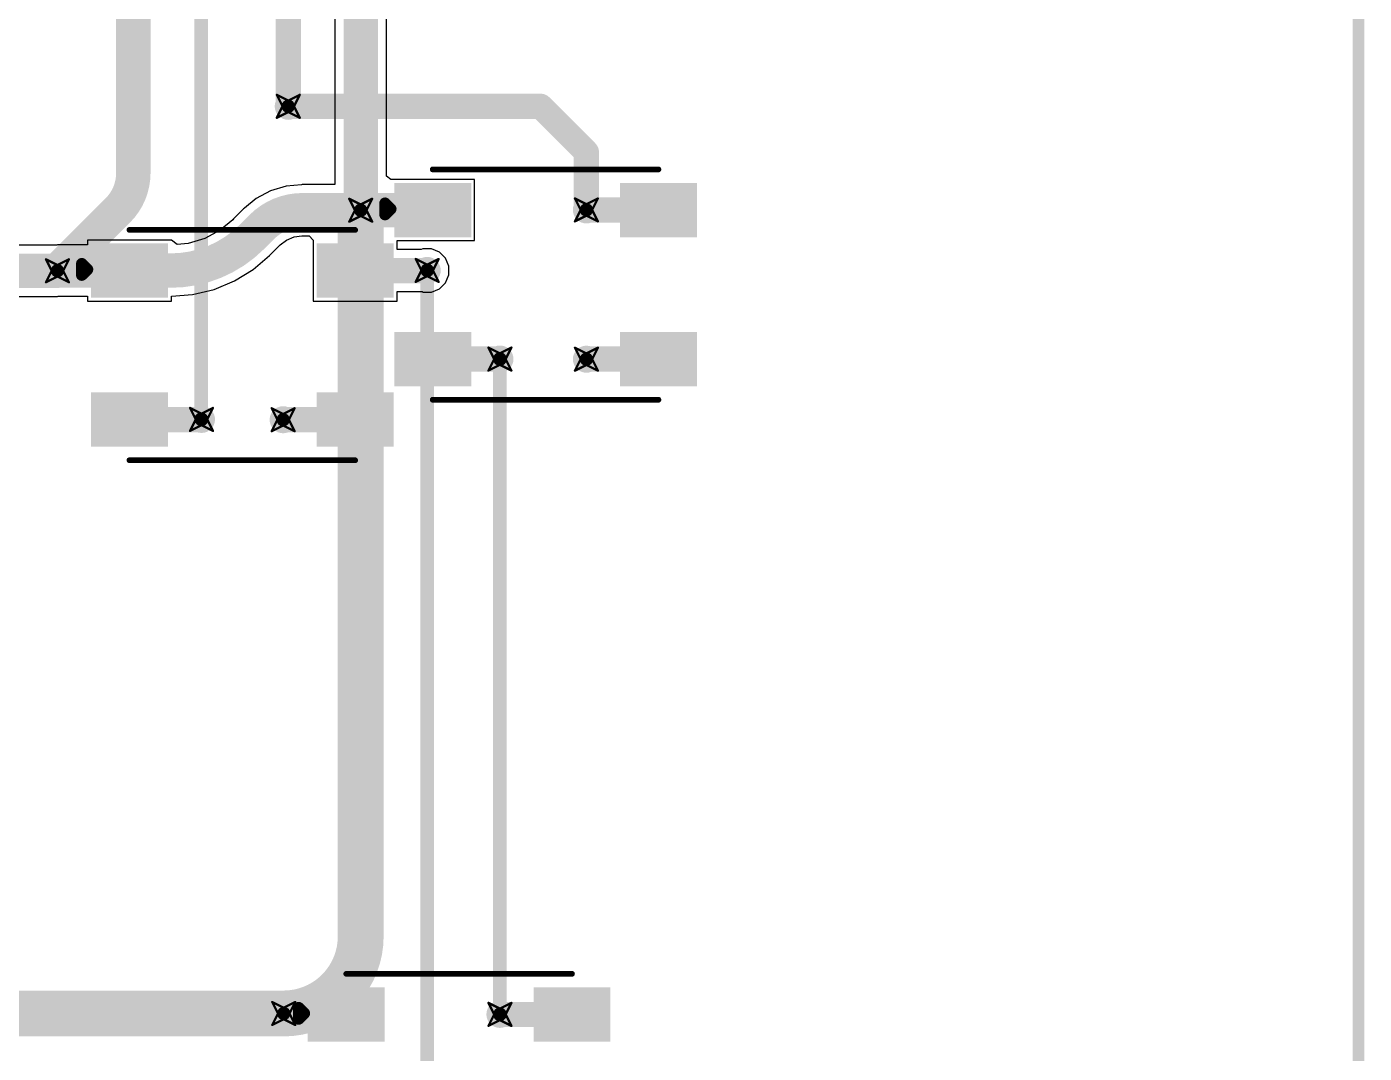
# Model space of a CAD drawing. Header units: inches. Extents: x -11 to 1110, y -7 to 455.
# Drawn here: x 674.5 to 704.13, y 78.85 to 101.59 of the extents above; entities that cross this region are included whole.
import ezdxf

# ---------------------------------------------------------------- set-up
doc = ezdxf.new("R2010")
doc.units = ezdxf.units.IN
for name, color, linetype in [('Board_outline', 216, 'Continuous'), ('Bottom Layer', 5, 'Continuous'), ('Drill Drawing', 1, 'Continuous'), ('Top Layer', 1, 'Continuous'), ('Top Overlay', 2, 'Continuous'), ('Top Paste', 8, 'Continuous'), ('Top Solder', 216, 'Continuous'), ('Via Holes', 16, 'Continuous')]:
    doc.layers.add(name, color=color, linetype=linetype)

# ---------------------------------------------------------------- blocks, each defined once
blk = doc.blocks.new('WS2812B_B_W_3')
at = {"layer": 'Top Layer'}
for points in [[(-3.25, 2.15), (-1.75, 2.15), (-1.75, 1.15), (-3.25, 1.15)], [(3.25, 1.15), (1.75, 1.15), (1.75, 2.15), (3.25, 2.15)], [(-3.25, -1.15), (-1.75, -1.15), (-1.75, -2.15), (-3.25, -2.15)], [(1.75, -1.15), (3.25, -1.15), (3.25, -2.15), (1.75, -2.15)]]:
    blk.add_hatch(color=1, dxfattribs=at).paths.add_polyline_path(points)
at = {"layer": 'Top Paste'}
for points in [[(-3.25, 2.15), (-1.75, 2.15), (-1.75, 1.15), (-3.25, 1.15)], [(3.25, 1.15), (1.75, 1.15), (1.75, 2.15), (3.25, 2.15)], [(-3.25, -1.15), (-1.75, -1.15), (-1.75, -2.15), (-3.25, -2.15)], [(1.75, -1.15), (3.25, -1.15), (3.25, -2.15), (1.75, -2.15)]]:
    blk.add_hatch(color=8, dxfattribs=at).paths.add_polyline_path(points)
at = {"layer": 'Top Solder'}
for points in [[(-3.352, 2.252), (-1.648, 2.252), (-1.648, 1.048), (-3.352, 1.048)], [(3.352, 1.048), (1.648, 1.048), (1.648, 2.252), (3.352, 2.252)], [(-3.352, -1.048), (-1.648, -1.048), (-1.648, -2.252), (-3.352, -2.252)], [(1.648, -1.048), (3.352, -1.048), (3.352, -2.252), (1.648, -2.252)]]:
    blk.add_hatch(color=216, dxfattribs=at).paths.add_polyline_path(points)
at = {"layer": 'Top Overlay'}
for points in [[(-2.5, 2.551, 0.127, 0.127, 0), (2.5, 2.551, 0.127, 0.127, 0)], [(-3.556, 1.549, 0.254, 0.254, 0), (-3.556, 1.803, 0.254, 0.254, 0)], [(-3.556, 1.803, 0.254, 0.254, 0), (-3.429, 1.676, 0.254, 0.254, 0)], [(-3.556, 1.549, 0.254, 0.254, 0), (-3.429, 1.676, 0.254, 0.254, 0)], [(-2.5, -2.551, 0.127, 0.127, 0), (2.5, -2.551, 0.127, 0.127, 0)]]:
    blk.add_lwpolyline(points, format="xyseb", dxfattribs=at)
for points in [[(-2.532, 2.551, 0.0635, 0.0635, 1), (-2.468, 2.551, 0.0635, 0.0635, 1)], [(2.468, 2.551, 0.0635, 0.0635, 1), (2.532, 2.551, 0.0635, 0.0635, 1)], [(-3.619, 1.803, 0.127, 0.127, 1), (-3.493, 1.803, 0.127, 0.127, 1)], [(-3.619, 1.803, 0.127, 0.127, 1), (-3.493, 1.803, 0.127, 0.127, 1)], [(-3.493, 1.676, 0.127, 0.127, 1), (-3.365, 1.676, 0.127, 0.127, 1)], [(-3.493, 1.676, 0.127, 0.127, 1), (-3.365, 1.676, 0.127, 0.127, 1)], [(-3.619, 1.549, 0.127, 0.127, 1), (-3.493, 1.549, 0.127, 0.127, 1)], [(-3.619, 1.549, 0.127, 0.127, 1), (-3.493, 1.549, 0.127, 0.127, 1)], [(-2.532, -2.551, 0.0635, 0.0635, 1), (-2.468, -2.551, 0.0635, 0.0635, 1)], [(2.468, -2.551, 0.0635, 0.0635, 1), (2.532, -2.551, 0.0635, 0.0635, 1)]]:
    blk.add_lwpolyline(points, format="xyseb", close=True, dxfattribs=at)
blk = doc.blocks.new('WS2812B_B_W_96')
at = {"layer": 'Top Layer'}
for points in [[(-3.25, 2.15), (-1.75, 2.15), (-1.75, 1.15), (-3.25, 1.15)], [(3.25, 1.15), (1.75, 1.15), (1.75, 2.15), (3.25, 2.15)], [(-3.25, -1.15), (-1.75, -1.15), (-1.75, -2.15), (-3.25, -2.15)], [(1.75, -1.15), (3.25, -1.15), (3.25, -2.15), (1.75, -2.15)]]:
    blk.add_hatch(color=1, dxfattribs=at).paths.add_polyline_path(points)
at = {"layer": 'Top Paste'}
for points in [[(-3.25, 2.15), (-1.75, 2.15), (-1.75, 1.15), (-3.25, 1.15)], [(3.25, 1.15), (1.75, 1.15), (1.75, 2.15), (3.25, 2.15)], [(-3.25, -1.15), (-1.75, -1.15), (-1.75, -2.15), (-3.25, -2.15)], [(1.75, -1.15), (3.25, -1.15), (3.25, -2.15), (1.75, -2.15)]]:
    blk.add_hatch(color=8, dxfattribs=at).paths.add_polyline_path(points)
at = {"layer": 'Top Solder'}
for points in [[(-3.352, 2.252), (-1.648, 2.252), (-1.648, 1.048), (-3.352, 1.048)], [(3.352, 1.048), (1.648, 1.048), (1.648, 2.252), (3.352, 2.252)], [(-3.352, -1.048), (-1.648, -1.048), (-1.648, -2.252), (-3.352, -2.252)], [(1.648, -1.048), (3.352, -1.048), (3.352, -2.252), (1.648, -2.252)]]:
    blk.add_hatch(color=216, dxfattribs=at).paths.add_polyline_path(points)
at = {"layer": 'Top Overlay'}
for points in [[(-2.5, 2.551, 0.127, 0.127, 0), (2.5, 2.551, 0.127, 0.127, 0)], [(-3.556, 1.549, 0.254, 0.254, 0), (-3.556, 1.803, 0.254, 0.254, 0)], [(-3.556, 1.803, 0.254, 0.254, 0), (-3.429, 1.676, 0.254, 0.254, 0)], [(-3.556, 1.549, 0.254, 0.254, 0), (-3.429, 1.676, 0.254, 0.254, 0)], [(-2.5, -2.551, 0.127, 0.127, 0), (2.5, -2.551, 0.127, 0.127, 0)]]:
    blk.add_lwpolyline(points, format="xyseb", dxfattribs=at)
for points in [[(-2.532, 2.551, 0.0635, 0.0635, 1), (-2.468, 2.551, 0.0635, 0.0635, 1)], [(2.468, 2.551, 0.0635, 0.0635, 1), (2.532, 2.551, 0.0635, 0.0635, 1)], [(-3.619, 1.803, 0.127, 0.127, 1), (-3.493, 1.803, 0.127, 0.127, 1)], [(-3.619, 1.803, 0.127, 0.127, 1), (-3.493, 1.803, 0.127, 0.127, 1)], [(-3.493, 1.676, 0.127, 0.127, 1), (-3.365, 1.676, 0.127, 0.127, 1)], [(-3.493, 1.676, 0.127, 0.127, 1), (-3.365, 1.676, 0.127, 0.127, 1)], [(-3.619, 1.549, 0.127, 0.127, 1), (-3.493, 1.549, 0.127, 0.127, 1)], [(-3.619, 1.549, 0.127, 0.127, 1), (-3.493, 1.549, 0.127, 0.127, 1)], [(-2.532, -2.551, 0.0635, 0.0635, 1), (-2.468, -2.551, 0.0635, 0.0635, 1)], [(2.468, -2.551, 0.0635, 0.0635, 1), (2.532, -2.551, 0.0635, 0.0635, 1)]]:
    blk.add_lwpolyline(points, format="xyseb", close=True, dxfattribs=at)
blk = doc.blocks.new('WS2812B_B_W_113')
at = {"layer": 'Top Layer'}
for points in [[(-3.25, 2.15), (-1.75, 2.15), (-1.75, 1.15), (-3.25, 1.15)], [(3.25, 1.15), (1.75, 1.15), (1.75, 2.15), (3.25, 2.15)], [(-3.25, -1.15), (-1.75, -1.15), (-1.75, -2.15), (-3.25, -2.15)], [(1.75, -1.15), (3.25, -1.15), (3.25, -2.15), (1.75, -2.15)]]:
    blk.add_hatch(color=1, dxfattribs=at).paths.add_polyline_path(points)
at = {"layer": 'Top Paste'}
for points in [[(-3.25, 2.15), (-1.75, 2.15), (-1.75, 1.15), (-3.25, 1.15)], [(3.25, 1.15), (1.75, 1.15), (1.75, 2.15), (3.25, 2.15)], [(-3.25, -1.15), (-1.75, -1.15), (-1.75, -2.15), (-3.25, -2.15)], [(1.75, -1.15), (3.25, -1.15), (3.25, -2.15), (1.75, -2.15)]]:
    blk.add_hatch(color=8, dxfattribs=at).paths.add_polyline_path(points)
at = {"layer": 'Top Solder'}
for points in [[(-3.352, 2.252), (-1.648, 2.252), (-1.648, 1.048), (-3.352, 1.048)], [(3.352, 1.048), (1.648, 1.048), (1.648, 2.252), (3.352, 2.252)], [(-3.352, -1.048), (-1.648, -1.048), (-1.648, -2.252), (-3.352, -2.252)], [(1.648, -1.048), (3.352, -1.048), (3.352, -2.252), (1.648, -2.252)]]:
    blk.add_hatch(color=216, dxfattribs=at).paths.add_polyline_path(points)
at = {"layer": 'Top Overlay'}
for points in [[(-2.5, 2.551, 0.127, 0.127, 0), (2.5, 2.551, 0.127, 0.127, 0)], [(-3.556, 1.549, 0.254, 0.254, 0), (-3.556, 1.803, 0.254, 0.254, 0)], [(-3.556, 1.803, 0.254, 0.254, 0), (-3.429, 1.676, 0.254, 0.254, 0)], [(-3.556, 1.549, 0.254, 0.254, 0), (-3.429, 1.676, 0.254, 0.254, 0)], [(-2.5, -2.551, 0.127, 0.127, 0), (2.5, -2.551, 0.127, 0.127, 0)]]:
    blk.add_lwpolyline(points, format="xyseb", dxfattribs=at)
for points in [[(-2.532, 2.551, 0.0635, 0.0635, 1), (-2.468, 2.551, 0.0635, 0.0635, 1)], [(2.468, 2.551, 0.0635, 0.0635, 1), (2.532, 2.551, 0.0635, 0.0635, 1)], [(-3.619, 1.803, 0.127, 0.127, 1), (-3.493, 1.803, 0.127, 0.127, 1)], [(-3.619, 1.803, 0.127, 0.127, 1), (-3.493, 1.803, 0.127, 0.127, 1)], [(-3.493, 1.676, 0.127, 0.127, 1), (-3.365, 1.676, 0.127, 0.127, 1)], [(-3.493, 1.676, 0.127, 0.127, 1), (-3.365, 1.676, 0.127, 0.127, 1)], [(-3.619, 1.549, 0.127, 0.127, 1), (-3.493, 1.549, 0.127, 0.127, 1)], [(-3.619, 1.549, 0.127, 0.127, 1), (-3.493, 1.549, 0.127, 0.127, 1)], [(-2.532, -2.551, 0.0635, 0.0635, 1), (-2.468, -2.551, 0.0635, 0.0635, 1)], [(2.468, -2.551, 0.0635, 0.0635, 1), (2.532, -2.551, 0.0635, 0.0635, 1)]]:
    blk.add_lwpolyline(points, format="xyseb", close=True, dxfattribs=at)

msp = doc.modelspace()

# ---------------------------------------------------------------- hatches: boundary and pattern name
at = {"layer": 'Bottom Layer'}
h = msp.add_hatch(color=5, dxfattribs=at)
edge = h.paths.add_edge_path()
edge.add_arc((680.291, 99.829), 0.3, 0, 360)
h = msp.add_hatch(color=5, dxfattribs=at)
edge = h.paths.add_edge_path()
edge.add_arc((681.896, 97.527), 0.3, 0, 360)
h = msp.add_hatch(color=5, dxfattribs=at)
edge = h.paths.add_edge_path()
edge.add_arc((686.896, 97.534), 0.3, 0, 360)
h = msp.add_hatch(color=5, dxfattribs=at)
edge = h.paths.add_edge_path()
edge.add_arc((675.178, 96.186), 0.3, 0, 360)
h = msp.add_hatch(color=5, dxfattribs=at)
edge = h.paths.add_edge_path()
edge.add_arc((683.369, 96.193), 0.3, 0, 360)
h = msp.add_hatch(color=5, dxfattribs=at)
edge = h.paths.add_edge_path()
edge.add_arc((684.98, 94.23), 0.3, 0, 360)
h = msp.add_hatch(color=5, dxfattribs=at)
edge = h.paths.add_edge_path()
edge.add_arc((686.896, 94.227), 0.3, 0, 360)
h = msp.add_hatch(color=5, dxfattribs=at)
edge = h.paths.add_edge_path()
edge.add_arc((678.369, 92.893), 0.3, 0, 360)
h = msp.add_hatch(color=5, dxfattribs=at)
edge = h.paths.add_edge_path()
edge.add_arc((680.178, 92.886), 0.3, 0, 360)
h = msp.add_hatch(color=5, dxfattribs=at)
edge = h.paths.add_edge_path()
edge.add_arc((680.191, 79.734), 0.3, 0, 360)
h = msp.add_hatch(color=5, dxfattribs=at)
edge = h.paths.add_edge_path()
edge.add_arc((684.98, 79.714), 0.3, 0, 360)
at = {"layer": 'Top Layer'}
h = msp.add_hatch(color=1, dxfattribs=at)
edge = h.paths.add_edge_path()
edge.add_arc((680.291, 99.829), 0.3, 0, 360)
h = msp.add_hatch(color=1, dxfattribs=at)
edge = h.paths.add_edge_path()
edge.add_arc((681.896, 97.527), 0.3, 0, 360)
h = msp.add_hatch(color=1, dxfattribs=at)
edge = h.paths.add_edge_path()
edge.add_arc((686.896, 97.534), 0.3, 0, 360)
h = msp.add_hatch(color=1, dxfattribs=at)
edge = h.paths.add_edge_path()
edge.add_arc((675.178, 96.186), 0.3, 0, 360)
h = msp.add_hatch(color=1, dxfattribs=at)
edge = h.paths.add_edge_path()
edge.add_arc((683.369, 96.193), 0.3, 0, 360)
h = msp.add_hatch(color=1, dxfattribs=at)
edge = h.paths.add_edge_path()
edge.add_arc((684.98, 94.23), 0.3, 0, 360)
h = msp.add_hatch(color=1, dxfattribs=at)
edge = h.paths.add_edge_path()
edge.add_arc((686.896, 94.227), 0.3, 0, 360)
h = msp.add_hatch(color=1, dxfattribs=at)
edge = h.paths.add_edge_path()
edge.add_arc((678.369, 92.893), 0.3, 0, 360)
h = msp.add_hatch(color=1, dxfattribs=at)
edge = h.paths.add_edge_path()
edge.add_arc((680.178, 92.886), 0.3, 0, 360)
h = msp.add_hatch(color=1, dxfattribs=at)
edge = h.paths.add_edge_path()
edge.add_arc((680.191, 79.734), 0.3, 0, 360)
h = msp.add_hatch(color=1, dxfattribs=at)
edge = h.paths.add_edge_path()
edge.add_arc((684.98, 79.714), 0.3, 0, 360)
at = {"layer": 'Via Holes'}
h = msp.add_hatch(color=7, dxfattribs=at)
edge = h.paths.add_edge_path()
edge.add_arc((680.291, 99.829), 0.15, 0, 360)
h = msp.add_hatch(color=7, dxfattribs=at)
edge = h.paths.add_edge_path()
edge.add_arc((681.896, 97.527), 0.15, 0, 360)
h = msp.add_hatch(color=7, dxfattribs=at)
edge = h.paths.add_edge_path()
edge.add_arc((686.896, 97.534), 0.15, 0, 360)
h = msp.add_hatch(color=7, dxfattribs=at)
edge = h.paths.add_edge_path()
edge.add_arc((675.178, 96.186), 0.15, 0, 360)
h = msp.add_hatch(color=7, dxfattribs=at)
edge = h.paths.add_edge_path()
edge.add_arc((683.369, 96.193), 0.15, 0, 360)
h = msp.add_hatch(color=7, dxfattribs=at)
edge = h.paths.add_edge_path()
edge.add_arc((684.98, 94.23), 0.15, 0, 360)
h = msp.add_hatch(color=7, dxfattribs=at)
edge = h.paths.add_edge_path()
edge.add_arc((686.896, 94.227), 0.15, 0, 360)
h = msp.add_hatch(color=7, dxfattribs=at)
edge = h.paths.add_edge_path()
edge.add_arc((678.369, 92.893), 0.15, 0, 360)
h = msp.add_hatch(color=7, dxfattribs=at)
edge = h.paths.add_edge_path()
edge.add_arc((680.178, 92.886), 0.15, 0, 360)
h = msp.add_hatch(color=7, dxfattribs=at)
edge = h.paths.add_edge_path()
edge.add_arc((680.191, 79.734), 0.15, 0, 360)
h = msp.add_hatch(color=7, dxfattribs=at)
edge = h.paths.add_edge_path()
edge.add_arc((684.98, 79.714), 0.15, 0, 360)

# ---------------------------------------------------------------- linework, layer by layer
at = {"layer": 'Board_outline'}
msp.add_lwpolyline([(704, 0, 0.254, 0.254, 0), (704, 370, 0.254, 0.254, 0)], format="xyseb", dxfattribs=at)
at = {"layer": 'Bottom Layer'}
for points in [[(678.363, 92.899, 0.305, 0.305, 0), (678.363, 112.458, 0.305, 0.305, 0)], [(676.859, 98.349, 0.762, 0.762, 0), (676.859, 109.209, 0.762, 0.762, 0)], [(680.291, 99.829, 0.559, 0.559, 0), (685.879, 99.829, 0.559, 0.559, 0)], [(685.879, 99.829, 0.559, 0.559, 0), (686.896, 98.812, 0.559, 0.559, 0)], [(686.896, 97.534, 0.559, 0.559, 0), (686.896, 98.812, 0.559, 0.559, 0)], [(676.859, 98.349, 0.762, 0.762, -0.198912), (676.519, 97.527, 0.762, 0.762, 0)], [(675.178, 96.186, 0.762, 0.762, 0), (676.519, 97.527, 0.762, 0.762, 0)], [(681.896, 81.439, 1.016, 1.016, 0), (681.896, 97.527, 1.016, 1.016, 0)], [(683.369, 78.232, 0.305, 0.305, 0), (683.369, 96.193, 0.305, 0.305, 0)], [(684.98, 79.714, 0.305, 0.305, 0), (684.98, 94.23, 0.305, 0.305, 0)], [(678.363, 92.899, 0.305, 0.305, 0), (678.369, 92.893, 0.305, 0.305, 0)], [(681.896, 81.439, 1.016, 1.016, -0.414214), (680.191, 79.734, 1.016, 1.016, 0)], [(614.506, 79.734, 1.016, 1.016, 0), (680.191, 79.734, 1.016, 1.016, 0)]]:
    msp.add_lwpolyline(points, format="xyseb", dxfattribs=at)
for points in [[(680.151, 99.829, 0.279, 0.279, 1), (680.431, 99.829, 0.279, 0.279, 1)], [(685.739, 99.829, 0.279, 0.279, 1), (686.019, 99.829, 0.279, 0.279, 1)], [(685.739, 99.829, 0.279, 0.279, 1), (686.019, 99.829, 0.279, 0.279, 1)], [(686.756, 98.812, 0.279, 0.279, 1), (687.035, 98.812, 0.279, 0.279, 1)], [(686.756, 98.812, 0.279, 0.279, 1), (687.035, 98.812, 0.279, 0.279, 1)], [(676.669, 98.349, 0.381, 0.381, 1), (677.05, 98.349, 0.381, 0.381, 1)], [(676.669, 98.349, 0.381, 0.381, 1), (677.05, 98.349, 0.381, 0.381, 1)], [(676.328, 97.527, 0.381, 0.381, 1), (676.709, 97.527, 0.381, 0.381, 1)], [(676.328, 97.527, 0.381, 0.381, 1), (676.709, 97.527, 0.381, 0.381, 1)], [(681.642, 97.527, 0.508, 0.508, 1), (682.15, 97.527, 0.508, 0.508, 1)], [(686.756, 97.534, 0.279, 0.279, 1), (687.035, 97.534, 0.279, 0.279, 1)], [(674.987, 96.186, 0.381, 0.381, 1), (675.368, 96.186, 0.381, 0.381, 1)], [(683.293, 96.193, 0.152, 0.152, 1), (683.445, 96.193, 0.152, 0.152, 1)], [(684.904, 94.23, 0.152, 0.152, 1), (685.056, 94.23, 0.152, 0.152, 1)], [(678.287, 92.899, 0.152, 0.152, 1), (678.44, 92.899, 0.152, 0.152, 1)], [(678.287, 92.899, 0.152, 0.152, 1), (678.44, 92.899, 0.152, 0.152, 1)], [(678.293, 92.893, 0.152, 0.152, 1), (678.445, 92.893, 0.152, 0.152, 1)], [(681.642, 81.439, 0.508, 0.508, 1), (682.15, 81.439, 0.508, 0.508, 1)], [(681.642, 81.439, 0.508, 0.508, 1), (682.15, 81.439, 0.508, 0.508, 1)], [(679.937, 79.734, 0.508, 0.508, 1), (680.445, 79.734, 0.508, 0.508, 1)], [(679.937, 79.734, 0.508, 0.508, 1), (680.445, 79.734, 0.508, 0.508, 1)], [(684.904, 79.714, 0.152, 0.152, 1), (685.056, 79.714, 0.152, 0.152, 1)]]:
    msp.add_lwpolyline(points, format="xyseb", close=True, dxfattribs=at)
at = {"layer": 'Drill Drawing'}
for points in [[(680.037, 100.083, 0.0508, 0.0508, 0), (680.291, 99.956, 0.0508, 0.0508, 0)], [(680.037, 100.083, 0.0508, 0.0508, 0), (680.164, 99.829, 0.0508, 0.0508, 0)], [(680.037, 99.575, 0.0508, 0.0508, 0), (680.164, 99.829, 0.0508, 0.0508, 0)], [(680.291, 99.956, 0.0508, 0.0508, 0), (680.545, 100.083, 0.0508, 0.0508, 0)], [(680.418, 99.829, 0.0508, 0.0508, 0), (680.545, 100.083, 0.0508, 0.0508, 0)], [(680.418, 99.829, 0.0508, 0.0508, 0), (680.545, 99.575, 0.0508, 0.0508, 0)], [(680.037, 99.575, 0.0508, 0.0508, 0), (680.291, 99.702, 0.0508, 0.0508, 0)], [(680.291, 99.702, 0.0508, 0.0508, 0), (680.545, 99.575, 0.0508, 0.0508, 0)], [(681.642, 97.781, 0.0508, 0.0508, 0), (681.896, 97.654, 0.0508, 0.0508, 0)], [(681.642, 97.781, 0.0508, 0.0508, 0), (681.769, 97.527, 0.0508, 0.0508, 0)], [(681.896, 97.654, 0.0508, 0.0508, 0), (682.15, 97.781, 0.0508, 0.0508, 0)], [(682.023, 97.527, 0.0508, 0.0508, 0), (682.15, 97.781, 0.0508, 0.0508, 0)], [(686.642, 97.788, 0.0508, 0.0508, 0), (686.896, 97.661, 0.0508, 0.0508, 0)], [(686.642, 97.788, 0.0508, 0.0508, 0), (686.769, 97.534, 0.0508, 0.0508, 0)], [(686.896, 97.661, 0.0508, 0.0508, 0), (687.15, 97.788, 0.0508, 0.0508, 0)], [(687.023, 97.534, 0.0508, 0.0508, 0), (687.15, 97.788, 0.0508, 0.0508, 0)], [(681.642, 97.273, 0.0508, 0.0508, 0), (681.769, 97.527, 0.0508, 0.0508, 0)], [(682.023, 97.527, 0.0508, 0.0508, 0), (682.15, 97.273, 0.0508, 0.0508, 0)], [(686.642, 97.28, 0.0508, 0.0508, 0), (686.769, 97.534, 0.0508, 0.0508, 0)], [(687.023, 97.534, 0.0508, 0.0508, 0), (687.15, 97.28, 0.0508, 0.0508, 0)], [(681.642, 97.273, 0.0508, 0.0508, 0), (681.896, 97.4, 0.0508, 0.0508, 0)], [(681.896, 97.4, 0.0508, 0.0508, 0), (682.15, 97.273, 0.0508, 0.0508, 0)], [(686.642, 97.28, 0.0508, 0.0508, 0), (686.896, 97.407, 0.0508, 0.0508, 0)], [(686.896, 97.407, 0.0508, 0.0508, 0), (687.15, 97.28, 0.0508, 0.0508, 0)], [(674.924, 96.44, 0.0508, 0.0508, 0), (675.178, 96.313, 0.0508, 0.0508, 0)], [(674.924, 96.44, 0.0508, 0.0508, 0), (675.051, 96.186, 0.0508, 0.0508, 0)], [(675.178, 96.313, 0.0508, 0.0508, 0), (675.432, 96.44, 0.0508, 0.0508, 0)], [(675.305, 96.186, 0.0508, 0.0508, 0), (675.432, 96.44, 0.0508, 0.0508, 0)], [(683.115, 96.447, 0.0508, 0.0508, 0), (683.369, 96.32, 0.0508, 0.0508, 0)], [(683.115, 96.447, 0.0508, 0.0508, 0), (683.242, 96.193, 0.0508, 0.0508, 0)], [(683.369, 96.32, 0.0508, 0.0508, 0), (683.623, 96.447, 0.0508, 0.0508, 0)], [(683.496, 96.193, 0.0508, 0.0508, 0), (683.623, 96.447, 0.0508, 0.0508, 0)], [(674.924, 95.932, 0.0508, 0.0508, 0), (675.051, 96.186, 0.0508, 0.0508, 0)], [(674.924, 95.932, 0.0508, 0.0508, 0), (675.178, 96.059, 0.0508, 0.0508, 0)], [(675.178, 96.059, 0.0508, 0.0508, 0), (675.432, 95.932, 0.0508, 0.0508, 0)], [(675.305, 96.186, 0.0508, 0.0508, 0), (675.432, 95.932, 0.0508, 0.0508, 0)], [(683.115, 95.939, 0.0508, 0.0508, 0), (683.242, 96.193, 0.0508, 0.0508, 0)], [(683.115, 95.939, 0.0508, 0.0508, 0), (683.369, 96.066, 0.0508, 0.0508, 0)], [(683.369, 96.066, 0.0508, 0.0508, 0), (683.623, 95.939, 0.0508, 0.0508, 0)], [(683.496, 96.193, 0.0508, 0.0508, 0), (683.623, 95.939, 0.0508, 0.0508, 0)], [(684.726, 94.484, 0.0508, 0.0508, 0), (684.98, 94.357, 0.0508, 0.0508, 0)], [(684.726, 94.484, 0.0508, 0.0508, 0), (684.853, 94.23, 0.0508, 0.0508, 0)], [(684.726, 93.976, 0.0508, 0.0508, 0), (684.853, 94.23, 0.0508, 0.0508, 0)], [(684.98, 94.357, 0.0508, 0.0508, 0), (685.234, 94.484, 0.0508, 0.0508, 0)], [(685.107, 94.23, 0.0508, 0.0508, 0), (685.234, 94.484, 0.0508, 0.0508, 0)], [(685.107, 94.23, 0.0508, 0.0508, 0), (685.234, 93.976, 0.0508, 0.0508, 0)], [(686.642, 94.481, 0.0508, 0.0508, 0), (686.896, 94.354, 0.0508, 0.0508, 0)], [(686.642, 94.481, 0.0508, 0.0508, 0), (686.769, 94.227, 0.0508, 0.0508, 0)], [(686.642, 93.973, 0.0508, 0.0508, 0), (686.769, 94.227, 0.0508, 0.0508, 0)], [(686.896, 94.354, 0.0508, 0.0508, 0), (687.15, 94.481, 0.0508, 0.0508, 0)], [(687.023, 94.227, 0.0508, 0.0508, 0), (687.15, 94.481, 0.0508, 0.0508, 0)], [(687.023, 94.227, 0.0508, 0.0508, 0), (687.15, 93.973, 0.0508, 0.0508, 0)], [(684.726, 93.976, 0.0508, 0.0508, 0), (684.98, 94.103, 0.0508, 0.0508, 0)], [(684.98, 94.103, 0.0508, 0.0508, 0), (685.234, 93.976, 0.0508, 0.0508, 0)], [(686.642, 93.973, 0.0508, 0.0508, 0), (686.896, 94.1, 0.0508, 0.0508, 0)], [(686.896, 94.1, 0.0508, 0.0508, 0), (687.15, 93.973, 0.0508, 0.0508, 0)], [(678.115, 93.147, 0.0508, 0.0508, 0), (678.369, 93.02, 0.0508, 0.0508, 0)], [(678.115, 93.147, 0.0508, 0.0508, 0), (678.242, 92.893, 0.0508, 0.0508, 0)], [(678.369, 93.02, 0.0508, 0.0508, 0), (678.623, 93.147, 0.0508, 0.0508, 0)], [(678.496, 92.893, 0.0508, 0.0508, 0), (678.623, 93.147, 0.0508, 0.0508, 0)], [(679.924, 93.14, 0.0508, 0.0508, 0), (680.178, 93.013, 0.0508, 0.0508, 0)], [(679.924, 93.14, 0.0508, 0.0508, 0), (680.051, 92.886, 0.0508, 0.0508, 0)], [(680.178, 93.013, 0.0508, 0.0508, 0), (680.432, 93.14, 0.0508, 0.0508, 0)], [(680.305, 92.886, 0.0508, 0.0508, 0), (680.432, 93.14, 0.0508, 0.0508, 0)], [(678.115, 92.639, 0.0508, 0.0508, 0), (678.242, 92.893, 0.0508, 0.0508, 0)], [(678.115, 92.639, 0.0508, 0.0508, 0), (678.369, 92.766, 0.0508, 0.0508, 0)], [(678.369, 92.766, 0.0508, 0.0508, 0), (678.623, 92.639, 0.0508, 0.0508, 0)], [(678.496, 92.893, 0.0508, 0.0508, 0), (678.623, 92.639, 0.0508, 0.0508, 0)], [(679.924, 92.632, 0.0508, 0.0508, 0), (680.051, 92.886, 0.0508, 0.0508, 0)], [(679.924, 92.632, 0.0508, 0.0508, 0), (680.178, 92.759, 0.0508, 0.0508, 0)], [(680.178, 92.759, 0.0508, 0.0508, 0), (680.432, 92.632, 0.0508, 0.0508, 0)], [(680.305, 92.886, 0.0508, 0.0508, 0), (680.432, 92.632, 0.0508, 0.0508, 0)], [(679.937, 79.988, 0.0508, 0.0508, 0), (680.191, 79.861, 0.0508, 0.0508, 0)], [(679.937, 79.988, 0.0508, 0.0508, 0), (680.064, 79.734, 0.0508, 0.0508, 0)], [(680.191, 79.861, 0.0508, 0.0508, 0), (680.445, 79.988, 0.0508, 0.0508, 0)], [(680.318, 79.734, 0.0508, 0.0508, 0), (680.445, 79.988, 0.0508, 0.0508, 0)], [(679.937, 79.48, 0.0508, 0.0508, 0), (680.064, 79.734, 0.0508, 0.0508, 0)], [(680.318, 79.734, 0.0508, 0.0508, 0), (680.445, 79.48, 0.0508, 0.0508, 0)], [(684.726, 79.968, 0.0508, 0.0508, 0), (684.98, 79.841, 0.0508, 0.0508, 0)], [(684.726, 79.968, 0.0508, 0.0508, 0), (684.853, 79.714, 0.0508, 0.0508, 0)], [(684.726, 79.46, 0.0508, 0.0508, 0), (684.853, 79.714, 0.0508, 0.0508, 0)], [(684.98, 79.841, 0.0508, 0.0508, 0), (685.234, 79.968, 0.0508, 0.0508, 0)], [(685.107, 79.714, 0.0508, 0.0508, 0), (685.234, 79.968, 0.0508, 0.0508, 0)], [(685.107, 79.714, 0.0508, 0.0508, 0), (685.234, 79.46, 0.0508, 0.0508, 0)], [(679.937, 79.48, 0.0508, 0.0508, 0), (680.191, 79.607, 0.0508, 0.0508, 0)], [(680.191, 79.607, 0.0508, 0.0508, 0), (680.445, 79.48, 0.0508, 0.0508, 0)], [(684.726, 79.46, 0.0508, 0.0508, 0), (684.98, 79.587, 0.0508, 0.0508, 0)], [(684.98, 79.587, 0.0508, 0.0508, 0), (685.234, 79.46, 0.0508, 0.0508, 0)]]:
    msp.add_lwpolyline(points, format="xyseb", dxfattribs=at)
for points in [[(680.024, 100.083, 0.0254, 0.0254, 1), (680.05, 100.083, 0.0254, 0.0254, 1)], [(680.024, 100.083, 0.0254, 0.0254, 1), (680.05, 100.083, 0.0254, 0.0254, 1)], [(680.151, 99.829, 0.0254, 0.0254, 1), (680.177, 99.829, 0.0254, 0.0254, 1)], [(680.151, 99.829, 0.0254, 0.0254, 1), (680.177, 99.829, 0.0254, 0.0254, 1)], [(680.278, 99.956, 0.0254, 0.0254, 1), (680.304, 99.956, 0.0254, 0.0254, 1)], [(680.278, 99.956, 0.0254, 0.0254, 1), (680.304, 99.956, 0.0254, 0.0254, 1)], [(680.405, 99.829, 0.0254, 0.0254, 1), (680.431, 99.829, 0.0254, 0.0254, 1)], [(680.405, 99.829, 0.0254, 0.0254, 1), (680.431, 99.829, 0.0254, 0.0254, 1)], [(680.532, 100.083, 0.0254, 0.0254, 1), (680.558, 100.083, 0.0254, 0.0254, 1)], [(680.532, 100.083, 0.0254, 0.0254, 1), (680.558, 100.083, 0.0254, 0.0254, 1)], [(680.024, 99.575, 0.0254, 0.0254, 1), (680.05, 99.575, 0.0254, 0.0254, 1)], [(680.024, 99.575, 0.0254, 0.0254, 1), (680.05, 99.575, 0.0254, 0.0254, 1)], [(680.278, 99.702, 0.0254, 0.0254, 1), (680.304, 99.702, 0.0254, 0.0254, 1)], [(680.278, 99.702, 0.0254, 0.0254, 1), (680.304, 99.702, 0.0254, 0.0254, 1)], [(680.532, 99.575, 0.0254, 0.0254, 1), (680.558, 99.575, 0.0254, 0.0254, 1)], [(680.532, 99.575, 0.0254, 0.0254, 1), (680.558, 99.575, 0.0254, 0.0254, 1)], [(681.629, 97.781, 0.0254, 0.0254, 1), (681.654, 97.781, 0.0254, 0.0254, 1)], [(681.629, 97.781, 0.0254, 0.0254, 1), (681.654, 97.781, 0.0254, 0.0254, 1)], [(682.137, 97.781, 0.0254, 0.0254, 1), (682.162, 97.781, 0.0254, 0.0254, 1)], [(682.137, 97.781, 0.0254, 0.0254, 1), (682.162, 97.781, 0.0254, 0.0254, 1)], [(686.629, 97.788, 0.0254, 0.0254, 1), (686.654, 97.788, 0.0254, 0.0254, 1)], [(686.629, 97.788, 0.0254, 0.0254, 1), (686.654, 97.788, 0.0254, 0.0254, 1)], [(687.137, 97.788, 0.0254, 0.0254, 1), (687.162, 97.788, 0.0254, 0.0254, 1)], [(687.137, 97.788, 0.0254, 0.0254, 1), (687.162, 97.788, 0.0254, 0.0254, 1)], [(681.756, 97.527, 0.0254, 0.0254, 1), (681.781, 97.527, 0.0254, 0.0254, 1)], [(681.756, 97.527, 0.0254, 0.0254, 1), (681.781, 97.527, 0.0254, 0.0254, 1)], [(681.883, 97.654, 0.0254, 0.0254, 1), (681.908, 97.654, 0.0254, 0.0254, 1)], [(681.883, 97.654, 0.0254, 0.0254, 1), (681.908, 97.654, 0.0254, 0.0254, 1)], [(682.01, 97.527, 0.0254, 0.0254, 1), (682.035, 97.527, 0.0254, 0.0254, 1)], [(682.01, 97.527, 0.0254, 0.0254, 1), (682.035, 97.527, 0.0254, 0.0254, 1)], [(686.756, 97.534, 0.0254, 0.0254, 1), (686.781, 97.534, 0.0254, 0.0254, 1)], [(686.756, 97.534, 0.0254, 0.0254, 1), (686.781, 97.534, 0.0254, 0.0254, 1)], [(686.883, 97.661, 0.0254, 0.0254, 1), (686.908, 97.661, 0.0254, 0.0254, 1)], [(686.883, 97.661, 0.0254, 0.0254, 1), (686.908, 97.661, 0.0254, 0.0254, 1)], [(687.01, 97.534, 0.0254, 0.0254, 1), (687.035, 97.534, 0.0254, 0.0254, 1)], [(687.01, 97.534, 0.0254, 0.0254, 1), (687.035, 97.534, 0.0254, 0.0254, 1)], [(681.629, 97.273, 0.0254, 0.0254, 1), (681.654, 97.273, 0.0254, 0.0254, 1)], [(681.629, 97.273, 0.0254, 0.0254, 1), (681.654, 97.273, 0.0254, 0.0254, 1)], [(681.883, 97.4, 0.0254, 0.0254, 1), (681.908, 97.4, 0.0254, 0.0254, 1)], [(681.883, 97.4, 0.0254, 0.0254, 1), (681.908, 97.4, 0.0254, 0.0254, 1)], [(682.137, 97.273, 0.0254, 0.0254, 1), (682.162, 97.273, 0.0254, 0.0254, 1)], [(682.137, 97.273, 0.0254, 0.0254, 1), (682.162, 97.273, 0.0254, 0.0254, 1)], [(686.629, 97.28, 0.0254, 0.0254, 1), (686.654, 97.28, 0.0254, 0.0254, 1)], [(686.629, 97.28, 0.0254, 0.0254, 1), (686.654, 97.28, 0.0254, 0.0254, 1)], [(686.883, 97.407, 0.0254, 0.0254, 1), (686.908, 97.407, 0.0254, 0.0254, 1)], [(686.883, 97.407, 0.0254, 0.0254, 1), (686.908, 97.407, 0.0254, 0.0254, 1)], [(687.137, 97.28, 0.0254, 0.0254, 1), (687.162, 97.28, 0.0254, 0.0254, 1)], [(687.137, 97.28, 0.0254, 0.0254, 1), (687.162, 97.28, 0.0254, 0.0254, 1)], [(674.911, 96.44, 0.0254, 0.0254, 1), (674.936, 96.44, 0.0254, 0.0254, 1)], [(674.911, 96.44, 0.0254, 0.0254, 1), (674.936, 96.44, 0.0254, 0.0254, 1)], [(675.165, 96.313, 0.0254, 0.0254, 1), (675.19, 96.313, 0.0254, 0.0254, 1)], [(675.165, 96.313, 0.0254, 0.0254, 1), (675.19, 96.313, 0.0254, 0.0254, 1)], [(675.419, 96.44, 0.0254, 0.0254, 1), (675.444, 96.44, 0.0254, 0.0254, 1)], [(675.419, 96.44, 0.0254, 0.0254, 1), (675.444, 96.44, 0.0254, 0.0254, 1)], [(683.102, 96.447, 0.0254, 0.0254, 1), (683.128, 96.447, 0.0254, 0.0254, 1)], [(683.102, 96.447, 0.0254, 0.0254, 1), (683.128, 96.447, 0.0254, 0.0254, 1)], [(683.356, 96.32, 0.0254, 0.0254, 1), (683.382, 96.32, 0.0254, 0.0254, 1)], [(683.356, 96.32, 0.0254, 0.0254, 1), (683.382, 96.32, 0.0254, 0.0254, 1)], [(683.61, 96.447, 0.0254, 0.0254, 1), (683.636, 96.447, 0.0254, 0.0254, 1)], [(683.61, 96.447, 0.0254, 0.0254, 1), (683.636, 96.447, 0.0254, 0.0254, 1)], [(675.038, 96.186, 0.0254, 0.0254, 1), (675.063, 96.186, 0.0254, 0.0254, 1)], [(675.038, 96.186, 0.0254, 0.0254, 1), (675.063, 96.186, 0.0254, 0.0254, 1)], [(675.165, 96.059, 0.0254, 0.0254, 1), (675.19, 96.059, 0.0254, 0.0254, 1)], [(675.165, 96.059, 0.0254, 0.0254, 1), (675.19, 96.059, 0.0254, 0.0254, 1)], [(675.292, 96.186, 0.0254, 0.0254, 1), (675.317, 96.186, 0.0254, 0.0254, 1)], [(675.292, 96.186, 0.0254, 0.0254, 1), (675.317, 96.186, 0.0254, 0.0254, 1)], [(683.229, 96.193, 0.0254, 0.0254, 1), (683.255, 96.193, 0.0254, 0.0254, 1)], [(683.229, 96.193, 0.0254, 0.0254, 1), (683.255, 96.193, 0.0254, 0.0254, 1)], [(683.356, 96.066, 0.0254, 0.0254, 1), (683.382, 96.066, 0.0254, 0.0254, 1)], [(683.356, 96.066, 0.0254, 0.0254, 1), (683.382, 96.066, 0.0254, 0.0254, 1)], [(683.483, 96.193, 0.0254, 0.0254, 1), (683.509, 96.193, 0.0254, 0.0254, 1)], [(683.483, 96.193, 0.0254, 0.0254, 1), (683.509, 96.193, 0.0254, 0.0254, 1)], [(674.911, 95.932, 0.0254, 0.0254, 1), (674.936, 95.932, 0.0254, 0.0254, 1)], [(674.911, 95.932, 0.0254, 0.0254, 1), (674.936, 95.932, 0.0254, 0.0254, 1)], [(675.419, 95.932, 0.0254, 0.0254, 1), (675.444, 95.932, 0.0254, 0.0254, 1)], [(675.419, 95.932, 0.0254, 0.0254, 1), (675.444, 95.932, 0.0254, 0.0254, 1)], [(683.102, 95.939, 0.0254, 0.0254, 1), (683.128, 95.939, 0.0254, 0.0254, 1)], [(683.102, 95.939, 0.0254, 0.0254, 1), (683.128, 95.939, 0.0254, 0.0254, 1)], [(683.61, 95.939, 0.0254, 0.0254, 1), (683.636, 95.939, 0.0254, 0.0254, 1)], [(683.61, 95.939, 0.0254, 0.0254, 1), (683.636, 95.939, 0.0254, 0.0254, 1)], [(684.713, 94.484, 0.0254, 0.0254, 1), (684.739, 94.484, 0.0254, 0.0254, 1)], [(684.713, 94.484, 0.0254, 0.0254, 1), (684.739, 94.484, 0.0254, 0.0254, 1)], [(684.84, 94.23, 0.0254, 0.0254, 1), (684.866, 94.23, 0.0254, 0.0254, 1)], [(684.84, 94.23, 0.0254, 0.0254, 1), (684.866, 94.23, 0.0254, 0.0254, 1)], [(684.967, 94.357, 0.0254, 0.0254, 1), (684.993, 94.357, 0.0254, 0.0254, 1)], [(684.967, 94.357, 0.0254, 0.0254, 1), (684.993, 94.357, 0.0254, 0.0254, 1)], [(685.094, 94.23, 0.0254, 0.0254, 1), (685.12, 94.23, 0.0254, 0.0254, 1)], [(685.094, 94.23, 0.0254, 0.0254, 1), (685.12, 94.23, 0.0254, 0.0254, 1)], [(685.221, 94.484, 0.0254, 0.0254, 1), (685.247, 94.484, 0.0254, 0.0254, 1)], [(685.221, 94.484, 0.0254, 0.0254, 1), (685.247, 94.484, 0.0254, 0.0254, 1)], [(686.629, 94.481, 0.0254, 0.0254, 1), (686.654, 94.481, 0.0254, 0.0254, 1)], [(686.629, 94.481, 0.0254, 0.0254, 1), (686.654, 94.481, 0.0254, 0.0254, 1)], [(686.756, 94.227, 0.0254, 0.0254, 1), (686.781, 94.227, 0.0254, 0.0254, 1)], [(686.756, 94.227, 0.0254, 0.0254, 1), (686.781, 94.227, 0.0254, 0.0254, 1)], [(686.883, 94.354, 0.0254, 0.0254, 1), (686.908, 94.354, 0.0254, 0.0254, 1)], [(686.883, 94.354, 0.0254, 0.0254, 1), (686.908, 94.354, 0.0254, 0.0254, 1)], [(687.01, 94.227, 0.0254, 0.0254, 1), (687.035, 94.227, 0.0254, 0.0254, 1)], [(687.01, 94.227, 0.0254, 0.0254, 1), (687.035, 94.227, 0.0254, 0.0254, 1)], [(687.137, 94.481, 0.0254, 0.0254, 1), (687.162, 94.481, 0.0254, 0.0254, 1)], [(687.137, 94.481, 0.0254, 0.0254, 1), (687.162, 94.481, 0.0254, 0.0254, 1)], [(684.713, 93.976, 0.0254, 0.0254, 1), (684.739, 93.976, 0.0254, 0.0254, 1)], [(684.713, 93.976, 0.0254, 0.0254, 1), (684.739, 93.976, 0.0254, 0.0254, 1)], [(684.967, 94.103, 0.0254, 0.0254, 1), (684.993, 94.103, 0.0254, 0.0254, 1)], [(684.967, 94.103, 0.0254, 0.0254, 1), (684.993, 94.103, 0.0254, 0.0254, 1)], [(685.221, 93.976, 0.0254, 0.0254, 1), (685.247, 93.976, 0.0254, 0.0254, 1)], [(685.221, 93.976, 0.0254, 0.0254, 1), (685.247, 93.976, 0.0254, 0.0254, 1)], [(686.629, 93.973, 0.0254, 0.0254, 1), (686.654, 93.973, 0.0254, 0.0254, 1)], [(686.629, 93.973, 0.0254, 0.0254, 1), (686.654, 93.973, 0.0254, 0.0254, 1)], [(686.883, 94.1, 0.0254, 0.0254, 1), (686.908, 94.1, 0.0254, 0.0254, 1)], [(686.883, 94.1, 0.0254, 0.0254, 1), (686.908, 94.1, 0.0254, 0.0254, 1)], [(687.137, 93.973, 0.0254, 0.0254, 1), (687.162, 93.973, 0.0254, 0.0254, 1)], [(687.137, 93.973, 0.0254, 0.0254, 1), (687.162, 93.973, 0.0254, 0.0254, 1)], [(678.102, 93.147, 0.0254, 0.0254, 1), (678.128, 93.147, 0.0254, 0.0254, 1)], [(678.102, 93.147, 0.0254, 0.0254, 1), (678.128, 93.147, 0.0254, 0.0254, 1)], [(678.356, 93.02, 0.0254, 0.0254, 1), (678.382, 93.02, 0.0254, 0.0254, 1)], [(678.356, 93.02, 0.0254, 0.0254, 1), (678.382, 93.02, 0.0254, 0.0254, 1)], [(678.61, 93.147, 0.0254, 0.0254, 1), (678.636, 93.147, 0.0254, 0.0254, 1)], [(678.61, 93.147, 0.0254, 0.0254, 1), (678.636, 93.147, 0.0254, 0.0254, 1)], [(679.911, 93.14, 0.0254, 0.0254, 1), (679.936, 93.14, 0.0254, 0.0254, 1)], [(679.911, 93.14, 0.0254, 0.0254, 1), (679.936, 93.14, 0.0254, 0.0254, 1)], [(680.165, 93.013, 0.0254, 0.0254, 1), (680.19, 93.013, 0.0254, 0.0254, 1)], [(680.165, 93.013, 0.0254, 0.0254, 1), (680.19, 93.013, 0.0254, 0.0254, 1)], [(680.419, 93.14, 0.0254, 0.0254, 1), (680.444, 93.14, 0.0254, 0.0254, 1)], [(680.419, 93.14, 0.0254, 0.0254, 1), (680.444, 93.14, 0.0254, 0.0254, 1)], [(678.229, 92.893, 0.0254, 0.0254, 1), (678.255, 92.893, 0.0254, 0.0254, 1)], [(678.229, 92.893, 0.0254, 0.0254, 1), (678.255, 92.893, 0.0254, 0.0254, 1)], [(678.356, 92.766, 0.0254, 0.0254, 1), (678.382, 92.766, 0.0254, 0.0254, 1)], [(678.356, 92.766, 0.0254, 0.0254, 1), (678.382, 92.766, 0.0254, 0.0254, 1)], [(678.483, 92.893, 0.0254, 0.0254, 1), (678.509, 92.893, 0.0254, 0.0254, 1)], [(678.483, 92.893, 0.0254, 0.0254, 1), (678.509, 92.893, 0.0254, 0.0254, 1)], [(680.038, 92.886, 0.0254, 0.0254, 1), (680.063, 92.886, 0.0254, 0.0254, 1)], [(680.038, 92.886, 0.0254, 0.0254, 1), (680.063, 92.886, 0.0254, 0.0254, 1)], [(680.165, 92.759, 0.0254, 0.0254, 1), (680.19, 92.759, 0.0254, 0.0254, 1)], [(680.165, 92.759, 0.0254, 0.0254, 1), (680.19, 92.759, 0.0254, 0.0254, 1)], [(680.292, 92.886, 0.0254, 0.0254, 1), (680.317, 92.886, 0.0254, 0.0254, 1)], [(680.292, 92.886, 0.0254, 0.0254, 1), (680.317, 92.886, 0.0254, 0.0254, 1)], [(678.102, 92.639, 0.0254, 0.0254, 1), (678.128, 92.639, 0.0254, 0.0254, 1)], [(678.102, 92.639, 0.0254, 0.0254, 1), (678.128, 92.639, 0.0254, 0.0254, 1)], [(678.61, 92.639, 0.0254, 0.0254, 1), (678.636, 92.639, 0.0254, 0.0254, 1)], [(678.61, 92.639, 0.0254, 0.0254, 1), (678.636, 92.639, 0.0254, 0.0254, 1)], [(679.911, 92.632, 0.0254, 0.0254, 1), (679.936, 92.632, 0.0254, 0.0254, 1)], [(679.911, 92.632, 0.0254, 0.0254, 1), (679.936, 92.632, 0.0254, 0.0254, 1)], [(680.419, 92.632, 0.0254, 0.0254, 1), (680.444, 92.632, 0.0254, 0.0254, 1)], [(680.419, 92.632, 0.0254, 0.0254, 1), (680.444, 92.632, 0.0254, 0.0254, 1)], [(679.924, 79.988, 0.0254, 0.0254, 1), (679.95, 79.988, 0.0254, 0.0254, 1)], [(679.924, 79.988, 0.0254, 0.0254, 1), (679.95, 79.988, 0.0254, 0.0254, 1)], [(680.432, 79.988, 0.0254, 0.0254, 1), (680.458, 79.988, 0.0254, 0.0254, 1)], [(680.432, 79.988, 0.0254, 0.0254, 1), (680.458, 79.988, 0.0254, 0.0254, 1)], [(680.051, 79.734, 0.0254, 0.0254, 1), (680.077, 79.734, 0.0254, 0.0254, 1)], [(680.051, 79.734, 0.0254, 0.0254, 1), (680.077, 79.734, 0.0254, 0.0254, 1)], [(680.178, 79.861, 0.0254, 0.0254, 1), (680.204, 79.861, 0.0254, 0.0254, 1)], [(680.178, 79.861, 0.0254, 0.0254, 1), (680.204, 79.861, 0.0254, 0.0254, 1)], [(680.305, 79.734, 0.0254, 0.0254, 1), (680.331, 79.734, 0.0254, 0.0254, 1)], [(680.305, 79.734, 0.0254, 0.0254, 1), (680.331, 79.734, 0.0254, 0.0254, 1)], [(684.713, 79.968, 0.0254, 0.0254, 1), (684.739, 79.968, 0.0254, 0.0254, 1)], [(684.713, 79.968, 0.0254, 0.0254, 1), (684.739, 79.968, 0.0254, 0.0254, 1)], [(684.84, 79.714, 0.0254, 0.0254, 1), (684.866, 79.714, 0.0254, 0.0254, 1)], [(684.84, 79.714, 0.0254, 0.0254, 1), (684.866, 79.714, 0.0254, 0.0254, 1)], [(684.967, 79.841, 0.0254, 0.0254, 1), (684.993, 79.841, 0.0254, 0.0254, 1)], [(684.967, 79.841, 0.0254, 0.0254, 1), (684.993, 79.841, 0.0254, 0.0254, 1)], [(685.094, 79.714, 0.0254, 0.0254, 1), (685.12, 79.714, 0.0254, 0.0254, 1)], [(685.094, 79.714, 0.0254, 0.0254, 1), (685.12, 79.714, 0.0254, 0.0254, 1)], [(685.221, 79.968, 0.0254, 0.0254, 1), (685.247, 79.968, 0.0254, 0.0254, 1)], [(685.221, 79.968, 0.0254, 0.0254, 1), (685.247, 79.968, 0.0254, 0.0254, 1)], [(679.924, 79.48, 0.0254, 0.0254, 1), (679.95, 79.48, 0.0254, 0.0254, 1)], [(679.924, 79.48, 0.0254, 0.0254, 1), (679.95, 79.48, 0.0254, 0.0254, 1)], [(680.178, 79.607, 0.0254, 0.0254, 1), (680.204, 79.607, 0.0254, 0.0254, 1)], [(680.178, 79.607, 0.0254, 0.0254, 1), (680.204, 79.607, 0.0254, 0.0254, 1)], [(680.432, 79.48, 0.0254, 0.0254, 1), (680.458, 79.48, 0.0254, 0.0254, 1)], [(680.432, 79.48, 0.0254, 0.0254, 1), (680.458, 79.48, 0.0254, 0.0254, 1)], [(684.713, 79.46, 0.0254, 0.0254, 1), (684.739, 79.46, 0.0254, 0.0254, 1)], [(684.713, 79.46, 0.0254, 0.0254, 1), (684.739, 79.46, 0.0254, 0.0254, 1)], [(684.967, 79.587, 0.0254, 0.0254, 1), (684.993, 79.587, 0.0254, 0.0254, 1)], [(684.967, 79.587, 0.0254, 0.0254, 1), (684.993, 79.587, 0.0254, 0.0254, 1)], [(685.221, 79.46, 0.0254, 0.0254, 1), (685.247, 79.46, 0.0254, 0.0254, 1)], [(685.221, 79.46, 0.0254, 0.0254, 1), (685.247, 79.46, 0.0254, 0.0254, 1)]]:
    msp.add_lwpolyline(points, format="xyseb", close=True, dxfattribs=at)
at = {"layer": 'Top Layer'}
for p, q in [((681.326, 113.408), (681.326, 98.097)), ((682.466, 98.278), (682.466, 113.408)), ((680.581, 98.093), (680.243, 98.059)), ((680.602, 98.097), (680.581, 98.093)), ((681.326, 98.097), (680.602, 98.097)), ((682.564, 98.208), (682.466, 98.278)), ((684.419, 98.208), (682.564, 98.208)), ((684.419, 96.853), (684.419, 98.208)), ((679.581, 97.785), (679.319, 97.57)), ((679.899, 97.955), (679.581, 97.785)), ((680.243, 98.059), (679.899, 97.955)), ((679.301, 97.558), (679.08, 97.336)), ((679.319, 97.57), (679.301, 97.558)), ((679.065, 97.314), (678.785, 97.085)), ((679.08, 97.336), (679.065, 97.314)), ((678.443, 96.902), (678.072, 96.79)), ((678.785, 97.085), (678.443, 96.902)), ((680.25, 96.867), (680.42, 96.937)), ((680.42, 96.937), (680.589, 96.96)), ((680.589, 96.96), (680.602, 96.957)), ((680.602, 96.957), (680.756, 96.957)), ((680.756, 96.957), (680.846, 96.867)), ((675.161, 96.756), (673.818, 96.756)), ((675.178, 96.759), (675.161, 96.756)), ((675.846, 96.759), (675.178, 96.759)), ((677.701, 96.867), (675.846, 96.867)), ((675.846, 96.867), (675.846, 96.759)), ((677.828, 96.766), (677.701, 96.867)), ((677.701, 96.867), (677.701, 96.867)), ((678.072, 96.79), (677.828, 96.766)), ((679.885, 96.531), (680.107, 96.752)), ((680.107, 96.752), (680.114, 96.763)), ((680.114, 96.763), (680.25, 96.867)), ((680.846, 96.867), (680.846, 95.512)), ((682.701, 96.656), (682.701, 96.853)), ((682.701, 96.853), (684.419, 96.853)), ((683.238, 96.656), (682.701, 96.656)), ((683.274, 96.671), (683.238, 96.656)), ((683.464, 96.671), (683.274, 96.671)), ((683.64, 96.598), (683.464, 96.671)), ((683.774, 96.464), (683.64, 96.598)), ((679.514, 96.215), (679.876, 96.524)), ((679.876, 96.524), (679.885, 96.531)), ((683.847, 96.288), (683.774, 96.464)), ((679.098, 95.96), (679.514, 96.215)), ((683.774, 95.922), (683.847, 96.098)), ((683.847, 96.098), (683.847, 96.288)), ((678.173, 95.659), (678.647, 95.773)), ((678.647, 95.773), (679.098, 95.96)), ((682.701, 95.512), (682.701, 95.723)), ((682.701, 95.723), (683.254, 95.723)), ((683.254, 95.723), (683.274, 95.715)), ((683.274, 95.715), (683.464, 95.715)), ((683.464, 95.715), (683.64, 95.788)), ((683.64, 95.788), (683.774, 95.922)), ((673.818, 95.616), (675.178, 95.616)), ((675.178, 95.616), (675.195, 95.62)), ((675.195, 95.62), (675.846, 95.62)), ((675.846, 95.62), (675.846, 95.512)), ((675.846, 95.512), (677.701, 95.512)), ((677.701, 95.622), (678.173, 95.659)), ((677.701, 95.512), (677.701, 95.622)), ((680.846, 95.512), (682.701, 95.512))]:
    msp.add_line(p, q, dxfattribs=at)
for points in [[(680.291, 99.829, 0.559, 0.559, 0), (680.291, 146.412, 0.559, 0.559, 0)], [(681.896, 97.53, 0.762, 0.762, 0), (681.896, 113.408, 0.762, 0.762, 0)], [(679.704, 97.155, 0.762, 0.762, -0.198912), (680.602, 97.527, 0.762, 0.762, 0)], [(680.602, 97.527, 0.762, 0.762, 0), (681.896, 97.527, 0.762, 0.762, 0)], [(681.896, 97.53, 0.762, 0.762, 0), (683.491, 97.53, 0.762, 0.762, 0)], [(681.896, 97.527, 0.762, 0.762, 0), (681.896, 97.53, 0.762, 0.762, 0)], [(686.896, 97.53, 0.559, 0.559, 0), (688.491, 97.53, 0.559, 0.559, 0)], [(679.483, 96.934, 0.762, 0.762, 0), (679.704, 97.155, 0.762, 0.762, 0)], [(679.483, 96.934, 0.762, 0.762, -0.198912), (677.687, 96.19, 0.762, 0.762, 0)], [(673.818, 96.186, 0.762, 0.762, 0), (675.178, 96.186, 0.762, 0.762, 0)], [(675.178, 96.19, 0.762, 0.762, 0), (676.773, 96.19, 0.762, 0.762, 0)], [(676.773, 96.19, 0.762, 0.762, 0), (677.687, 96.19, 0.762, 0.762, 0)], [(681.773, 96.19, 0.559, 0.559, 0), (683.369, 96.19, 0.559, 0.559, 0)], [(683.491, 94.23, 0.559, 0.559, 0), (684.98, 94.23, 0.559, 0.559, 0)], [(686.896, 94.23, 0.559, 0.559, 0), (688.491, 94.23, 0.559, 0.559, 0)], [(676.773, 92.89, 0.559, 0.559, 0), (678.369, 92.89, 0.559, 0.559, 0)], [(680.178, 92.89, 0.559, 0.559, 0), (681.773, 92.89, 0.559, 0.559, 0)], [(680.191, 79.731, 0.762, 0.762, 0), (681.787, 79.731, 0.762, 0.762, 0)], [(684.98, 79.711, 0.559, 0.559, 0), (686.576, 79.711, 0.559, 0.559, 0)]]:
    msp.add_lwpolyline(points, format="xyseb", dxfattribs=at)
for points in [[(680.151, 99.829, 0.279, 0.279, 1), (680.431, 99.829, 0.279, 0.279, 1)], [(680.411, 97.527, 0.381, 0.381, 1), (680.792, 97.527, 0.381, 0.381, 1)], [(680.411, 97.527, 0.381, 0.381, 1), (680.792, 97.527, 0.381, 0.381, 1)], [(681.705, 97.53, 0.381, 0.381, 1), (682.086, 97.53, 0.381, 0.381, 1)], [(681.705, 97.53, 0.381, 0.381, 1), (682.086, 97.53, 0.381, 0.381, 1)], [(681.705, 97.53, 0.381, 0.381, 1), (682.086, 97.53, 0.381, 0.381, 1)], [(681.705, 97.527, 0.381, 0.381, 1), (682.086, 97.527, 0.381, 0.381, 1)], [(681.705, 97.527, 0.381, 0.381, 1), (682.086, 97.527, 0.381, 0.381, 1)], [(683.301, 97.53, 0.381, 0.381, 1), (683.682, 97.53, 0.381, 0.381, 1)], [(686.756, 97.53, 0.279, 0.279, 1), (687.035, 97.53, 0.279, 0.279, 1)], [(688.352, 97.53, 0.279, 0.279, 1), (688.631, 97.53, 0.279, 0.279, 1)], [(679.514, 97.155, 0.381, 0.381, 1), (679.894, 97.155, 0.381, 0.381, 1)], [(679.514, 97.155, 0.381, 0.381, 1), (679.894, 97.155, 0.381, 0.381, 1)], [(679.292, 96.934, 0.381, 0.381, 1), (679.673, 96.934, 0.381, 0.381, 1)], [(679.292, 96.934, 0.381, 0.381, 1), (679.673, 96.934, 0.381, 0.381, 1)], [(674.987, 96.19, 0.381, 0.381, 1), (675.368, 96.19, 0.381, 0.381, 1)], [(674.987, 96.186, 0.381, 0.381, 1), (675.368, 96.186, 0.381, 0.381, 1)], [(676.583, 96.19, 0.381, 0.381, 1), (676.964, 96.19, 0.381, 0.381, 1)], [(676.583, 96.19, 0.381, 0.381, 1), (676.964, 96.19, 0.381, 0.381, 1)], [(677.496, 96.19, 0.381, 0.381, 1), (677.877, 96.19, 0.381, 0.381, 1)], [(677.496, 96.19, 0.381, 0.381, 1), (677.877, 96.19, 0.381, 0.381, 1)], [(681.634, 96.19, 0.279, 0.279, 1), (681.913, 96.19, 0.279, 0.279, 1)], [(683.229, 96.19, 0.279, 0.279, 1), (683.509, 96.19, 0.279, 0.279, 1)], [(683.352, 94.23, 0.279, 0.279, 1), (683.631, 94.23, 0.279, 0.279, 1)], [(684.84, 94.23, 0.279, 0.279, 1), (685.12, 94.23, 0.279, 0.279, 1)], [(686.756, 94.23, 0.279, 0.279, 1), (687.035, 94.23, 0.279, 0.279, 1)], [(688.352, 94.23, 0.279, 0.279, 1), (688.631, 94.23, 0.279, 0.279, 1)], [(676.634, 92.89, 0.279, 0.279, 1), (676.913, 92.89, 0.279, 0.279, 1)], [(678.229, 92.89, 0.279, 0.279, 1), (678.509, 92.89, 0.279, 0.279, 1)], [(680.038, 92.89, 0.279, 0.279, 1), (680.317, 92.89, 0.279, 0.279, 1)], [(681.634, 92.89, 0.279, 0.279, 1), (681.913, 92.89, 0.279, 0.279, 1)], [(680.001, 79.731, 0.381, 0.381, 1), (680.382, 79.731, 0.381, 0.381, 1)], [(681.596, 79.731, 0.381, 0.381, 1), (681.977, 79.731, 0.381, 0.381, 1)], [(684.84, 79.711, 0.279, 0.279, 1), (685.12, 79.711, 0.279, 0.279, 1)], [(686.436, 79.711, 0.279, 0.279, 1), (686.715, 79.711, 0.279, 0.279, 1)]]:
    msp.add_lwpolyline(points, format="xyseb", close=True, dxfattribs=at)

# ---------------------------------------------------------------- block references
for name, p in [('WS2812B_B_W_113', (685.991, 95.88)), ('WS2812B_B_W_96', (679.273, 94.54)), ('WS2812B_B_W_3', (684.076, 78.061))]:
    msp.add_blockref(name, p)

doc.saveas('drawing.dxf')
